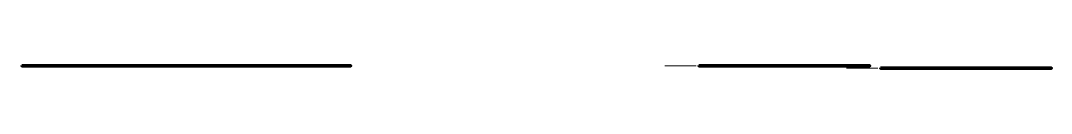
# Model space of a CAD drawing. Header units: millimetres. Extents: x 26311 to 27454, y 24309 to 25519.
# Drawn here: x 26559.6 to 26877.8, y 24619.6 to 24620.3 of the extents above; entities that cross this region are included whole.
import ezdxf

# ---------------------------------------------------------------- set-up
doc = ezdxf.new("R2010")
doc.units = ezdxf.units.MM
doc.layers.add('17', color=250, linetype='Continuous')

msp = doc.modelspace()

# ---------------------------------------------------------------- linework, layer by layer
at = {"layer": '17', "lineweight": 70, "extrusion": (0, -1, 6.12323e-17)}
for points, elevation in [([(26560.02, -16638.38), (26612.76, -16638.38), (26612.76, -16549.63), (26560.02, -16549.63), (26560.02, -16638.38)], -24620.28), ([(26608.81, -15707.32), (26661.55, -15707.32), (26661.55, -15618.58), (26608.81, -15618.58), (26608.81, -15707.32)], -24620.28), ([(26768.98, -16718.59), (26821.72, -16718.59), (26821.72, -16629.84), (26768.98, -16629.84), (26768.98, -16718.59)], -24620.28), ([(26825.02, -15649.39), (26877.76, -15649.39), (26877.76, -15560.64), (26825.02, -15560.64), (26825.02, -15649.39)], -24619.61)]:
    msp.add_lwpolyline(points, close=True, dxfattribs=dict(at, elevation=elevation))
at = {"layer": '17', "lineweight": 18, "extrusion": (0, -1, 6.12323e-17)}
for centre in [(26607.84, 24620.28, -16593.67), (26656.63, 24620.28, -15662.61), (26816.8, 24620.28, -16673.88), (26872.84, 24619.61, -15604.68)]:
    msp.add_ellipse(centre, major_axis=(0, 0, 3.05), ratio=1, dxfattribs=at)
at = {"layer": '17', "lineweight": 18}
for points in [[(26569.36, 24620.28, -16625.41), (26569.36, 24620.28, -16625.41), (26564.5, 24620.28, -16626.28), (26564.5, 24620.28, -16626.28), (26564.5, 24620.28, -16626.28), (26564.5, 24620.28, -16626.28), (26559.63, 24620.28, -16627.15), (26559.63, 24620.28, -16627.15), (26559.63, 24620.28, -16627.15), (26559.63, 24620.28, -16627.15), (26559.63, 24620.28, -16625.41), (26559.63, 24620.28, -16625.41), (26559.63, 24620.28, -16625.41), (26559.63, 24620.28, -16625.41), (26559.63, 24620.28, -16623.67), (26559.63, 24620.28, -16623.67), (26559.63, 24620.28, -16623.67), (26559.63, 24620.28, -16623.67), (26564.5, 24620.28, -16624.54), (26564.5, 24620.28, -16624.54), (26564.5, 24620.28, -16624.54), (26564.5, 24620.28, -16624.54), (26569.36, 24620.28, -16625.41), (26569.36, 24620.28, -16625.41)], [(26569.36, 24620.28, -16562.6), (26569.36, 24620.28, -16562.6), (26564.5, 24620.28, -16563.47), (26564.5, 24620.28, -16563.47), (26564.5, 24620.28, -16563.47), (26564.5, 24620.28, -16563.47), (26559.63, 24620.28, -16564.33), (26559.63, 24620.28, -16564.33), (26559.63, 24620.28, -16564.33), (26559.63, 24620.28, -16564.33), (26559.63, 24620.28, -16562.6), (26559.63, 24620.28, -16562.6), (26559.63, 24620.28, -16562.6), (26559.63, 24620.28, -16562.6), (26559.63, 24620.28, -16560.86), (26559.63, 24620.28, -16560.86), (26559.63, 24620.28, -16560.86), (26559.63, 24620.28, -16560.86), (26564.5, 24620.28, -16561.73), (26564.5, 24620.28, -16561.73), (26564.5, 24620.28, -16561.73), (26564.5, 24620.28, -16561.73), (26569.36, 24620.28, -16562.6), (26569.36, 24620.28, -16562.6)], [(26598.27, 24620.28, -15694.35), (26598.27, 24620.28, -15694.35), (26603.14, 24620.28, -15695.22), (26603.14, 24620.28, -15695.22), (26603.14, 24620.28, -15695.22), (26603.14, 24620.28, -15695.22), (26608, 24620.28, -15696.09), (26608, 24620.28, -15696.09), (26608, 24620.28, -15696.09), (26608, 24620.28, -15696.09), (26608, 24620.28, -15694.35), (26608, 24620.28, -15694.35), (26608, 24620.28, -15694.35), (26608, 24620.28, -15694.35), (26608, 24620.28, -15692.62), (26608, 24620.28, -15692.62), (26608, 24620.28, -15692.62), (26608, 24620.28, -15692.62), (26603.14, 24620.28, -15693.49), (26603.14, 24620.28, -15693.49), (26603.14, 24620.28, -15693.49), (26603.14, 24620.28, -15693.49), (26598.27, 24620.28, -15694.35), (26598.27, 24620.28, -15694.35)], [(26598.27, 24620.28, -15631.54), (26598.27, 24620.28, -15631.54), (26603.14, 24620.28, -15632.41), (26603.14, 24620.28, -15632.41), (26603.14, 24620.28, -15632.41), (26603.14, 24620.28, -15632.41), (26608, 24620.28, -15633.28), (26608, 24620.28, -15633.28), (26608, 24620.28, -15633.28), (26608, 24620.28, -15633.28), (26608, 24620.28, -15631.54), (26608, 24620.28, -15631.54), (26608, 24620.28, -15631.54), (26608, 24620.28, -15631.54), (26608, 24620.28, -15629.81), (26608, 24620.28, -15629.81), (26608, 24620.28, -15629.81), (26608, 24620.28, -15629.81), (26603.14, 24620.28, -15630.67), (26603.14, 24620.28, -15630.67), (26603.14, 24620.28, -15630.67), (26603.14, 24620.28, -15630.67), (26598.27, 24620.28, -15631.54), (26598.27, 24620.28, -15631.54)], [(26618.16, 24620.28, -15694.35), (26618.16, 24620.28, -15694.35), (26613.29, 24620.28, -15695.22), (26613.29, 24620.28, -15695.22), (26613.29, 24620.28, -15695.22), (26613.29, 24620.28, -15695.22), (26608.43, 24620.28, -15696.09), (26608.43, 24620.28, -15696.09), (26608.43, 24620.28, -15696.09), (26608.43, 24620.28, -15696.09), (26608.43, 24620.28, -15694.35), (26608.43, 24620.28, -15694.35), (26608.43, 24620.28, -15694.35), (26608.43, 24620.28, -15694.35), (26608.43, 24620.28, -15692.62), (26608.43, 24620.28, -15692.62), (26608.43, 24620.28, -15692.62), (26608.43, 24620.28, -15692.62), (26613.29, 24620.28, -15693.49), (26613.29, 24620.28, -15693.49), (26613.29, 24620.28, -15693.49), (26613.29, 24620.28, -15693.49), (26618.16, 24620.28, -15694.35), (26618.16, 24620.28, -15694.35)], [(26618.16, 24620.28, -15631.54), (26618.16, 24620.28, -15631.54), (26613.29, 24620.28, -15632.41), (26613.29, 24620.28, -15632.41), (26613.29, 24620.28, -15632.41), (26613.29, 24620.28, -15632.41), (26608.43, 24620.28, -15633.28), (26608.43, 24620.28, -15633.28), (26608.43, 24620.28, -15633.28), (26608.43, 24620.28, -15633.28), (26608.43, 24620.28, -15631.54), (26608.43, 24620.28, -15631.54), (26608.43, 24620.28, -15631.54), (26608.43, 24620.28, -15631.54), (26608.43, 24620.28, -15629.81), (26608.43, 24620.28, -15629.81), (26608.43, 24620.28, -15629.81), (26608.43, 24620.28, -15629.81), (26613.29, 24620.28, -15630.67), (26613.29, 24620.28, -15630.67), (26613.29, 24620.28, -15630.67), (26613.29, 24620.28, -15630.67), (26618.16, 24620.28, -15631.54), (26618.16, 24620.28, -15631.54)], [(26758.44, 24620.28, -16705.62), (26758.44, 24620.28, -16705.62), (26763.31, 24620.28, -16706.49), (26763.31, 24620.28, -16706.49), (26763.31, 24620.28, -16706.49), (26763.31, 24620.28, -16706.49), (26768.17, 24620.28, -16707.36), (26768.17, 24620.28, -16707.36), (26768.17, 24620.28, -16707.36), (26768.17, 24620.28, -16707.36), (26768.17, 24620.28, -16705.62), (26768.17, 24620.28, -16705.62), (26768.17, 24620.28, -16705.62), (26768.17, 24620.28, -16705.62), (26768.17, 24620.28, -16703.89), (26768.17, 24620.28, -16703.89), (26768.17, 24620.28, -16703.89), (26768.17, 24620.28, -16703.89), (26763.31, 24620.28, -16704.76), (26763.31, 24620.28, -16704.76), (26763.31, 24620.28, -16704.76), (26763.31, 24620.28, -16704.76), (26758.44, 24620.28, -16705.62), (26758.44, 24620.28, -16705.62)], [(26758.44, 24620.28, -16642.81), (26758.44, 24620.28, -16642.81), (26763.31, 24620.28, -16643.68), (26763.31, 24620.28, -16643.68), (26763.31, 24620.28, -16643.68), (26763.31, 24620.28, -16643.68), (26768.17, 24620.28, -16644.55), (26768.17, 24620.28, -16644.55), (26768.17, 24620.28, -16644.55), (26768.17, 24620.28, -16644.55), (26768.17, 24620.28, -16642.81), (26768.17, 24620.28, -16642.81), (26768.17, 24620.28, -16642.81), (26768.17, 24620.28, -16642.81), (26768.17, 24620.28, -16641.08), (26768.17, 24620.28, -16641.08), (26768.17, 24620.28, -16641.08), (26768.17, 24620.28, -16641.08), (26763.31, 24620.28, -16641.94), (26763.31, 24620.28, -16641.94), (26763.31, 24620.28, -16641.94), (26763.31, 24620.28, -16641.94), (26758.44, 24620.28, -16642.81), (26758.44, 24620.28, -16642.81)], [(26778.33, 24620.28, -16705.62), (26778.33, 24620.28, -16705.62), (26773.46, 24620.28, -16706.49), (26773.46, 24620.28, -16706.49), (26773.46, 24620.28, -16706.49), (26773.46, 24620.28, -16706.49), (26768.6, 24620.28, -16707.36), (26768.6, 24620.28, -16707.36), (26768.6, 24620.28, -16707.36), (26768.6, 24620.28, -16707.36), (26768.6, 24620.28, -16705.62), (26768.6, 24620.28, -16705.62), (26768.6, 24620.28, -16705.62), (26768.6, 24620.28, -16705.62), (26768.6, 24620.28, -16703.89), (26768.6, 24620.28, -16703.89), (26768.6, 24620.28, -16703.89), (26768.6, 24620.28, -16703.89), (26773.46, 24620.28, -16704.76), (26773.46, 24620.28, -16704.76), (26773.46, 24620.28, -16704.76), (26773.46, 24620.28, -16704.76), (26778.33, 24620.28, -16705.62), (26778.33, 24620.28, -16705.62)], [(26778.33, 24620.28, -16642.81), (26778.33, 24620.28, -16642.81), (26773.46, 24620.28, -16643.68), (26773.46, 24620.28, -16643.68), (26773.46, 24620.28, -16643.68), (26773.46, 24620.28, -16643.68), (26768.6, 24620.28, -16644.55), (26768.6, 24620.28, -16644.55), (26768.6, 24620.28, -16644.55), (26768.6, 24620.28, -16644.55), (26768.6, 24620.28, -16642.81), (26768.6, 24620.28, -16642.81), (26768.6, 24620.28, -16642.81), (26768.6, 24620.28, -16642.81), (26768.6, 24620.28, -16641.08), (26768.6, 24620.28, -16641.08), (26768.6, 24620.28, -16641.08), (26768.6, 24620.28, -16641.08), (26773.46, 24620.28, -16641.94), (26773.46, 24620.28, -16641.94), (26773.46, 24620.28, -16641.94), (26773.46, 24620.28, -16641.94), (26778.33, 24620.28, -16642.81), (26778.33, 24620.28, -16642.81)], [(26814.48, 24619.61, -15636.42), (26814.48, 24619.61, -15636.42), (26819.34, 24619.61, -15637.29), (26819.34, 24619.61, -15637.29), (26819.34, 24619.61, -15637.29), (26819.34, 24619.61, -15637.29), (26824.21, 24619.61, -15638.16), (26824.21, 24619.61, -15638.16), (26824.21, 24619.61, -15638.16), (26824.21, 24619.61, -15638.16), (26824.21, 24619.61, -15636.42), (26824.21, 24619.61, -15636.42), (26824.21, 24619.61, -15636.42), (26824.21, 24619.61, -15636.42), (26824.21, 24619.61, -15634.69), (26824.21, 24619.61, -15634.69), (26824.21, 24619.61, -15634.69), (26824.21, 24619.61, -15634.69), (26819.34, 24619.61, -15635.55), (26819.34, 24619.61, -15635.55), (26819.34, 24619.61, -15635.55), (26819.34, 24619.61, -15635.55), (26814.48, 24619.61, -15636.42), (26814.48, 24619.61, -15636.42)], [(26814.48, 24619.61, -15573.61), (26814.48, 24619.61, -15573.61), (26819.34, 24619.61, -15574.48), (26819.34, 24619.61, -15574.48), (26819.34, 24619.61, -15574.48), (26819.34, 24619.61, -15574.48), (26824.21, 24619.61, -15575.35), (26824.21, 24619.61, -15575.35), (26824.21, 24619.61, -15575.35), (26824.21, 24619.61, -15575.35), (26824.21, 24619.61, -15573.61), (26824.21, 24619.61, -15573.61), (26824.21, 24619.61, -15573.61), (26824.21, 24619.61, -15573.61), (26824.21, 24619.61, -15571.87), (26824.21, 24619.61, -15571.87), (26824.21, 24619.61, -15571.87), (26824.21, 24619.61, -15571.87), (26819.34, 24619.61, -15572.74), (26819.34, 24619.61, -15572.74), (26819.34, 24619.61, -15572.74), (26819.34, 24619.61, -15572.74), (26814.48, 24619.61, -15573.61), (26814.48, 24619.61, -15573.61)], [(26834.36, 24619.61, -15636.42), (26834.36, 24619.61, -15636.42), (26829.5, 24619.61, -15637.29), (26829.5, 24619.61, -15637.29), (26829.5, 24619.61, -15637.29), (26829.5, 24619.61, -15637.29), (26824.63, 24619.61, -15638.16), (26824.63, 24619.61, -15638.16), (26824.63, 24619.61, -15638.16), (26824.63, 24619.61, -15638.16), (26824.63, 24619.61, -15636.42), (26824.63, 24619.61, -15636.42), (26824.63, 24619.61, -15636.42), (26824.63, 24619.61, -15636.42), (26824.63, 24619.61, -15634.69), (26824.63, 24619.61, -15634.69), (26824.63, 24619.61, -15634.69), (26824.63, 24619.61, -15634.69), (26829.5, 24619.61, -15635.55), (26829.5, 24619.61, -15635.55), (26829.5, 24619.61, -15635.55), (26829.5, 24619.61, -15635.55), (26834.36, 24619.61, -15636.42), (26834.36, 24619.61, -15636.42)], [(26834.36, 24619.61, -15573.61), (26834.36, 24619.61, -15573.61), (26829.5, 24619.61, -15574.48), (26829.5, 24619.61, -15574.48), (26829.5, 24619.61, -15574.48), (26829.5, 24619.61, -15574.48), (26824.63, 24619.61, -15575.35), (26824.63, 24619.61, -15575.35), (26824.63, 24619.61, -15575.35), (26824.63, 24619.61, -15575.35), (26824.63, 24619.61, -15573.61), (26824.63, 24619.61, -15573.61), (26824.63, 24619.61, -15573.61), (26824.63, 24619.61, -15573.61), (26824.63, 24619.61, -15571.87), (26824.63, 24619.61, -15571.87), (26824.63, 24619.61, -15571.87), (26824.63, 24619.61, -15571.87), (26829.5, 24619.61, -15572.74), (26829.5, 24619.61, -15572.74), (26829.5, 24619.61, -15572.74), (26829.5, 24619.61, -15572.74), (26834.36, 24619.61, -15573.61), (26834.36, 24619.61, -15573.61)]]:
    msp.add_open_spline(points, degree=3, knots=[0, 0, 0, 0, 0.2857143, 0.2857143, 0.2857143, 0.2857143, 0.4285714, 0.4285714, 0.4285714, 0.4285714, 0.5714286, 0.5714286, 0.5714286, 0.5714286, 0.7142857, 0.7142857, 0.7142857, 0.7142857, 0.8571428, 0.8571429, 0.8571429, 0.8571429, 1, 1, 1, 1], dxfattribs=at)
at = {"layer": '17'}
for points, knots in [([(26560.02, 24620.28, -16549.63), (26560.02, 24620.28, -16549.63), (26560.02, 24620.28, -16549.63), (26560.02, 24620.28, -16598.79), (26560.02, 24620.28, -16598.79)], [0.1, 0.1, 0.1, 0.1, 0.1, 0.2, 0.2, 0.2, 0.2]), ([(26608.81, 24620.28, -15618.58), (26608.81, 24620.28, -15618.58), (26608.81, 24620.28, -15618.58), (26608.81, 24620.28, -15667.74), (26608.81, 24620.28, -15667.74)], [0.1, 0.1, 0.1, 0.1, 0.1, 0.2, 0.2, 0.2, 0.2]), ([(26612.75, 24620.28, -16598.79), (26612.75, 24620.28, -16598.79), (26612.75, 24620.28, -16598.79), (26612.75, 24620.28, -16549.63), (26612.75, 24620.28, -16549.63)], [0.3, 0.3, 0.3, 0.3, 0.3, 0.4, 0.4, 0.4, 0.4]), ([(26661.54, 24620.28, -15667.74), (26661.54, 24620.28, -15667.74), (26661.54, 24620.28, -15667.74), (26661.54, 24620.28, -15618.58), (26661.54, 24620.28, -15618.58)], [0.3, 0.3, 0.3, 0.3, 0.3, 0.4, 0.4, 0.4, 0.4]), ([(26768.98, 24620.28, -16629.84), (26768.98, 24620.28, -16629.84), (26768.98, 24620.28, -16629.84), (26768.98, 24620.28, -16679.01), (26768.98, 24620.28, -16679.01)], [0.1, 0.1, 0.1, 0.1, 0.1, 0.2, 0.2, 0.2, 0.2]), ([(26821.71, 24620.28, -16679.01), (26821.71, 24620.28, -16679.01), (26821.71, 24620.28, -16679.01), (26821.71, 24620.28, -16629.84), (26821.71, 24620.28, -16629.84)], [0.3, 0.3, 0.3, 0.3, 0.3, 0.4, 0.4, 0.4, 0.4]), ([(26825.02, 24619.61, -15560.64), (26825.02, 24619.61, -15560.64), (26825.02, 24619.61, -15560.64), (26825.02, 24619.61, -15609.81), (26825.02, 24619.61, -15609.81)], [0.1, 0.1, 0.1, 0.1, 0.1, 0.2, 0.2, 0.2, 0.2]), ([(26877.75, 24619.61, -15609.81), (26877.75, 24619.61, -15609.81), (26877.75, 24619.61, -15609.81), (26877.75, 24619.61, -15560.64), (26877.75, 24619.61, -15560.64)], [0.3, 0.3, 0.3, 0.3, 0.3, 0.4, 0.4, 0.4, 0.4])]:
    msp.add_open_spline(points, degree=3, knots=knots, dxfattribs=at)
at = {"layer": '17', "lineweight": 9}
for points, knots in [([(26560.02, 24620.28, -16549.63), (26560.02, 24620.28, -16549.63), (26560.02, 24620.28, -16549.63), (26560.02, 24620.28, -16598.79), (26560.02, 24620.28, -16598.79)], [0.1, 0.1, 0.1, 0.1, 0.1, 0.2, 0.2, 0.2, 0.2]), ([(26608.81, 24620.28, -15618.58), (26608.81, 24620.28, -15618.58), (26608.81, 24620.28, -15618.58), (26608.81, 24620.28, -15667.74), (26608.81, 24620.28, -15667.74)], [0.1, 0.1, 0.1, 0.1, 0.1, 0.2, 0.2, 0.2, 0.2]), ([(26612.75, 24620.28, -16598.79), (26612.75, 24620.28, -16598.79), (26612.75, 24620.28, -16598.79), (26612.75, 24620.28, -16549.63), (26612.75, 24620.28, -16549.63)], [0.3, 0.3, 0.3, 0.3, 0.3, 0.4, 0.4, 0.4, 0.4]), ([(26661.54, 24620.28, -15667.74), (26661.54, 24620.28, -15667.74), (26661.54, 24620.28, -15667.74), (26661.54, 24620.28, -15618.58), (26661.54, 24620.28, -15618.58)], [0.3, 0.3, 0.3, 0.3, 0.3, 0.4, 0.4, 0.4, 0.4]), ([(26768.98, 24620.28, -16629.84), (26768.98, 24620.28, -16629.84), (26768.98, 24620.28, -16629.84), (26768.98, 24620.28, -16679.01), (26768.98, 24620.28, -16679.01)], [0.1, 0.1, 0.1, 0.1, 0.1, 0.2, 0.2, 0.2, 0.2]), ([(26821.71, 24620.28, -16679.01), (26821.71, 24620.28, -16679.01), (26821.71, 24620.28, -16679.01), (26821.71, 24620.28, -16629.84), (26821.71, 24620.28, -16629.84)], [0.3, 0.3, 0.3, 0.3, 0.3, 0.4, 0.4, 0.4, 0.4]), ([(26825.02, 24619.61, -15560.64), (26825.02, 24619.61, -15560.64), (26825.02, 24619.61, -15560.64), (26825.02, 24619.61, -15609.81), (26825.02, 24619.61, -15609.81)], [0.1, 0.1, 0.1, 0.1, 0.1, 0.2, 0.2, 0.2, 0.2]), ([(26877.75, 24619.61, -15609.81), (26877.75, 24619.61, -15609.81), (26877.75, 24619.61, -15609.81), (26877.75, 24619.61, -15560.64), (26877.75, 24619.61, -15560.64)], [0.3, 0.3, 0.3, 0.3, 0.3, 0.4, 0.4, 0.4, 0.4])]:
    msp.add_open_spline(points, degree=3, knots=knots, dxfattribs=at)

doc.saveas('drawing.dxf')
